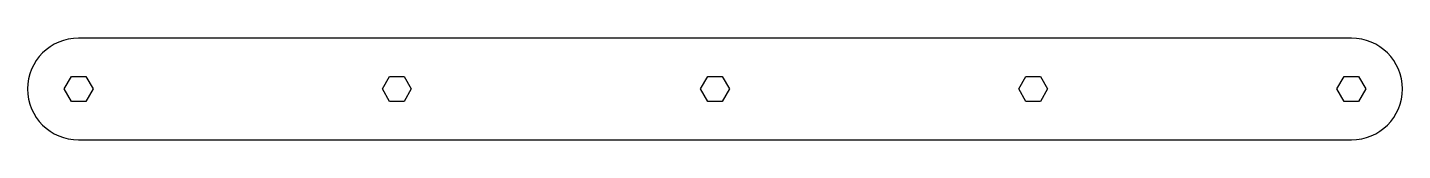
# Model space of a CAD drawing. Header units: millimetres. Extents: x 14 to 316, y -44 to -21.
import ezdxf

# ---------------------------------------------------------------- set-up
doc = ezdxf.new("R2010")
doc.units = ezdxf.units.MM

msp = doc.modelspace()

# ---------------------------------------------------------------- linework, layer by layer
msp.add_lwpolyline([(305, -43.5, 1), (305, -21), (25, -21, 1), (25, -43.5)], format="xyb", close=True)
for points in [[(28.18, -32.25), (26.59, -35), (23.41, -35), (21.82, -32.25), (23.41, -29.5), (26.59, -29.5)], [(98.18, -32.25), (96.59, -35), (93.41, -35), (91.82, -32.25), (93.41, -29.5), (96.59, -29.5)], [(168.18, -32.25), (166.59, -35), (163.41, -35), (161.82, -32.25), (163.41, -29.5), (166.59, -29.5)], [(238.18, -32.25), (236.59, -35), (233.41, -35), (231.82, -32.25), (233.41, -29.5), (236.59, -29.5)], [(308.18, -32.25), (306.59, -35), (303.41, -35), (301.82, -32.25), (303.41, -29.5), (306.59, -29.5)]]:
    msp.add_lwpolyline(points, close=True)

doc.saveas('drawing.dxf')
